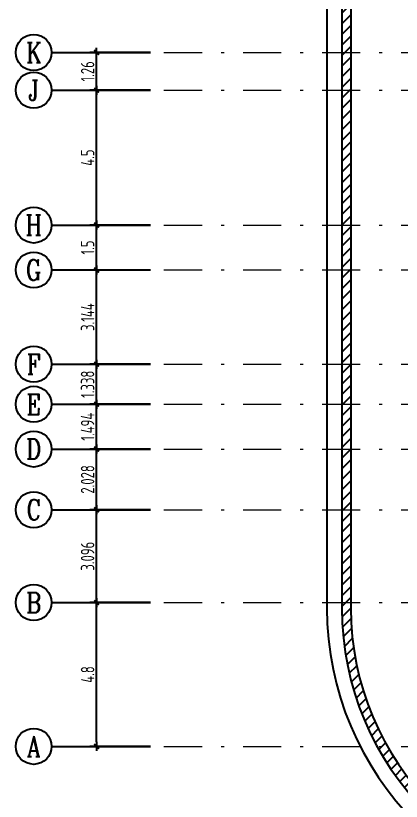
# Model space of a CAD drawing. Header units: metres. Extents: x 0 to 435, y 0 to 273.
# Drawn here: x 124.49 to 137.36, y 21.4 to 47.62 of the extents above; entities that cross this region are included whole.
import ezdxf
from ezdxf.enums import TextEntityAlignment as Align

# ---------------------------------------------------------------- set-up
doc = ezdxf.new("R2010")
doc.units = ezdxf.units.M
doc.header["$MEASUREMENT"] = 0
doc.linetypes.add('B4-PLANS$0$DASHDOT', pattern=[25.4, 12.7, -6.35, 0, -6.35])
doc.layers.get('0').update_dxf_attribs({"plot": 0})
for name, color, linetype in [('A-WL', 7, 'Continuous'), ('YQ_AXIS', 3, 'Continuous'), ('YQ_DIM', 3, 'Continuous')]:
    doc.layers.add(name, color=color, linetype=linetype)
doc.layers.add('Dote', color=1, linetype='B4-PLANS$0$DASHDOT', lineweight=15)
doc.styles.add('YQ_AXIS', font='COMPLEX.SHX', dxfattribs={"width": 0.8, "bigfont": 'GBCBIG.SHX'})
doc.styles.add('YQ_DIM', font='SUPEROS.SHX', dxfattribs={"width": 0.8, "bigfont": 'HZDX.SHX'})
doc.dimstyles.new('yqm0_150', dxfattribs={"dimscale": 0.15, "dimtxt": 3, "dimasz": 1, "dimexe": 1.5, "dimexo": 3, "dimgap": 0.5, "dimtad": 1, "dimdec": 3, "dimdsep": 46, "dimtxsty": 'YQ_DIM', "dimblk": 'YQTICK', "dimcen": 0, "dimclrd": 256, "dimclre": 256, "dimclrt": 7, "dimadec": 1, "dimazin": 2, "dimtfac": 1, "dimtdec": 4, "dimtix": 1, "dimtmove": 2, "dimatfit": 2, "dimfxl": 1, "dimtolj": 1, "dimtzin": 0, "dimarcsym": 0})

# ---------------------------------------------------------------- blocks, each defined once
blk = doc.blocks.new('YQTICK')
blk.add_line((-1, 0), (1, 0))
at = {"const_width": 0.4}
blk.add_lwpolyline([(0.53, 0.53), (-0.53, -0.53)], dxfattribs=at)
blk = doc.blocks.new('*D677')
at = {"layer": 'Defpoints', "color": 0, "transparency": 16777216}
for p in [(127.191, 28.031), (129.441, 28.031), (129.441, 23.231)]:
    blk.add_point(p, dxfattribs=at)
at = {"layer": 'YQ_DIM', "lineweight": -2, "transparency": 16777216}
for p, q in [((128.991, 28.031), (126.966, 28.031)), ((127.191, 23.381), (127.191, 27.881)), ((128.991, 23.231), (126.966, 23.231))]:
    blk.add_line(p, q, dxfattribs=at)
at = {"layer": 'YQ_DIM', "lineweight": -2, "transparency": 16777216, "xscale": 0.15, "yscale": 0.15, "zscale": 0.15}
for p, rotation in [((127.191, 28.031), 90), ((127.191, 23.231), 270)]:
    blk.add_blockref('YQTICK', p, dxfattribs=dict(at, rotation=rotation))
at = {"layer": 'YQ_DIM', "color": 7, "transparency": 16777216, "insert": (126.891, 25.631), "char_height": 0.45, "attachment_point": 5, "rotation": 90, "style": 'YQ_DIM'}
blk.add_mtext('\\A1;4.8', dxfattribs=at)
blk = doc.blocks.new('*D678')
at = {"layer": 'Defpoints', "color": 0, "transparency": 16777216}
for p in [(127.191, 31.127), (129.441, 31.127), (129.441, 28.031)]:
    blk.add_point(p, dxfattribs=at)
at = {"layer": 'YQ_DIM', "lineweight": -2, "transparency": 16777216}
for p, q in [((128.991, 31.127), (126.966, 31.127)), ((127.191, 28.181), (127.191, 30.977)), ((128.991, 28.031), (126.966, 28.031))]:
    blk.add_line(p, q, dxfattribs=at)
at = {"layer": 'YQ_DIM', "lineweight": -2, "transparency": 16777216, "xscale": 0.15, "yscale": 0.15, "zscale": 0.15}
for p, rotation in [((127.191, 31.127), 90), ((127.191, 28.031), 270)]:
    blk.add_blockref('YQTICK', p, dxfattribs=dict(at, rotation=rotation))
at = {"layer": 'YQ_DIM', "color": 7, "transparency": 16777216, "insert": (126.891, 29.579), "char_height": 0.45, "attachment_point": 5, "rotation": 90, "style": 'YQ_DIM'}
blk.add_mtext('\\A1;3.096', dxfattribs=at)
blk = doc.blocks.new('*D679')
at = {"layer": 'Defpoints', "color": 0, "transparency": 16777216}
for p in [(127.191, 33.155), (129.441, 33.155), (129.441, 31.127)]:
    blk.add_point(p, dxfattribs=at)
at = {"layer": 'YQ_DIM', "lineweight": -2, "transparency": 16777216}
for p, q in [((128.991, 33.155), (126.966, 33.155)), ((127.191, 31.277), (127.191, 33.005)), ((128.991, 31.127), (126.966, 31.127))]:
    blk.add_line(p, q, dxfattribs=at)
at = {"layer": 'YQ_DIM', "lineweight": -2, "transparency": 16777216, "xscale": 0.15, "yscale": 0.15, "zscale": 0.15}
for p, rotation in [((127.191, 33.155), 90), ((127.191, 31.127), 270)]:
    blk.add_blockref('YQTICK', p, dxfattribs=dict(at, rotation=rotation))
at = {"layer": 'YQ_DIM', "color": 7, "transparency": 16777216, "insert": (126.891, 32.141), "char_height": 0.45, "attachment_point": 5, "rotation": 90, "style": 'YQ_DIM'}
blk.add_mtext('\\A1;2.028', dxfattribs=at)
blk = doc.blocks.new('*D680')
at = {"layer": 'Defpoints', "color": 0, "transparency": 16777216}
for p in [(127.191, 34.649), (129.441, 34.649), (129.441, 33.155)]:
    blk.add_point(p, dxfattribs=at)
at = {"layer": 'YQ_DIM', "lineweight": -2, "transparency": 16777216}
for p, q in [((128.991, 34.649), (126.966, 34.649)), ((127.191, 33.305), (127.191, 34.499)), ((128.991, 33.155), (126.966, 33.155))]:
    blk.add_line(p, q, dxfattribs=at)
at = {"layer": 'YQ_DIM', "lineweight": -2, "transparency": 16777216, "xscale": 0.15, "yscale": 0.15, "zscale": 0.15}
for p, rotation in [((127.191, 34.649), 90), ((127.191, 33.155), 270)]:
    blk.add_blockref('YQTICK', p, dxfattribs=dict(at, rotation=rotation))
at = {"layer": 'YQ_DIM', "color": 7, "transparency": 16777216, "insert": (126.891, 33.902), "char_height": 0.45, "attachment_point": 5, "rotation": 90, "style": 'YQ_DIM'}
blk.add_mtext('\\A1;1.494', dxfattribs=at)
blk = doc.blocks.new('*D681')
at = {"layer": 'Defpoints', "color": 0, "transparency": 16777216}
for p in [(127.191, 35.987), (129.441, 35.987), (129.441, 34.649)]:
    blk.add_point(p, dxfattribs=at)
at = {"layer": 'YQ_DIM', "lineweight": -2, "transparency": 16777216}
for p, q in [((128.991, 35.987), (126.966, 35.987)), ((127.191, 34.799), (127.191, 35.837)), ((128.991, 34.649), (126.966, 34.649))]:
    blk.add_line(p, q, dxfattribs=at)
at = {"layer": 'YQ_DIM', "lineweight": -2, "transparency": 16777216, "xscale": 0.15, "yscale": 0.15, "zscale": 0.15}
for p, rotation in [((127.191, 35.987), 90), ((127.191, 34.649), 270)]:
    blk.add_blockref('YQTICK', p, dxfattribs=dict(at, rotation=rotation))
at = {"layer": 'YQ_DIM', "color": 7, "transparency": 16777216, "insert": (126.891, 35.318), "char_height": 0.45, "attachment_point": 5, "rotation": 90, "style": 'YQ_DIM'}
blk.add_mtext('\\A1;1.338', dxfattribs=at)
blk = doc.blocks.new('*D682')
at = {"layer": 'Defpoints', "color": 0, "transparency": 16777216}
for p in [(127.191, 39.131), (129.441, 39.131), (129.441, 35.987)]:
    blk.add_point(p, dxfattribs=at)
at = {"layer": 'YQ_DIM', "lineweight": -2, "transparency": 16777216}
for p, q in [((128.991, 39.131), (126.966, 39.131)), ((127.191, 36.137), (127.191, 38.981)), ((128.991, 35.987), (126.966, 35.987))]:
    blk.add_line(p, q, dxfattribs=at)
at = {"layer": 'YQ_DIM', "lineweight": -2, "transparency": 16777216, "xscale": 0.15, "yscale": 0.15, "zscale": 0.15}
for p, rotation in [((127.191, 39.131), 90), ((127.191, 35.987), 270)]:
    blk.add_blockref('YQTICK', p, dxfattribs=dict(at, rotation=rotation))
at = {"layer": 'YQ_DIM', "color": 7, "transparency": 16777216, "insert": (126.891, 37.559), "char_height": 0.45, "attachment_point": 5, "rotation": 90, "style": 'YQ_DIM'}
blk.add_mtext('\\A1;3.144', dxfattribs=at)
blk = doc.blocks.new('*D683')
at = {"layer": 'Defpoints', "color": 0, "transparency": 16777216}
for p in [(127.191, 40.631), (129.441, 40.631), (129.441, 39.131)]:
    blk.add_point(p, dxfattribs=at)
at = {"layer": 'YQ_DIM', "lineweight": -2, "transparency": 16777216}
for p, q in [((128.991, 40.631), (126.966, 40.631)), ((127.191, 39.281), (127.191, 40.481)), ((128.991, 39.131), (126.966, 39.131))]:
    blk.add_line(p, q, dxfattribs=at)
at = {"layer": 'YQ_DIM', "lineweight": -2, "transparency": 16777216, "xscale": 0.15, "yscale": 0.15, "zscale": 0.15}
for p, rotation in [((127.191, 40.631), 90), ((127.191, 39.131), 270)]:
    blk.add_blockref('YQTICK', p, dxfattribs=dict(at, rotation=rotation))
at = {"layer": 'YQ_DIM', "color": 7, "transparency": 16777216, "insert": (126.891, 39.881), "char_height": 0.45, "attachment_point": 5, "rotation": 90, "style": 'YQ_DIM'}
blk.add_mtext('\\A1;1.5', dxfattribs=at)
blk = doc.blocks.new('*D684')
at = {"layer": 'Defpoints', "color": 0, "transparency": 16777216}
for p in [(127.191, 45.131), (129.441, 45.131), (129.441, 40.631)]:
    blk.add_point(p, dxfattribs=at)
at = {"layer": 'YQ_DIM', "lineweight": -2, "transparency": 16777216}
for p, q in [((128.991, 45.131), (126.966, 45.131)), ((127.191, 40.781), (127.191, 44.981)), ((128.991, 40.631), (126.966, 40.631))]:
    blk.add_line(p, q, dxfattribs=at)
at = {"layer": 'YQ_DIM', "lineweight": -2, "transparency": 16777216, "xscale": 0.15, "yscale": 0.15, "zscale": 0.15}
for p, rotation in [((127.191, 45.131), 90), ((127.191, 40.631), 270)]:
    blk.add_blockref('YQTICK', p, dxfattribs=dict(at, rotation=rotation))
at = {"layer": 'YQ_DIM', "color": 7, "transparency": 16777216, "insert": (126.891, 42.881), "char_height": 0.45, "attachment_point": 5, "rotation": 90, "style": 'YQ_DIM'}
blk.add_mtext('\\A1;4.5', dxfattribs=at)
blk = doc.blocks.new('*D685')
at = {"layer": 'Defpoints', "color": 0, "transparency": 16777216}
for p in [(127.191, 46.391), (129.441, 46.391), (129.441, 45.131)]:
    blk.add_point(p, dxfattribs=at)
at = {"layer": 'YQ_DIM', "lineweight": -2, "transparency": 16777216}
for p, q in [((128.991, 46.391), (126.966, 46.391)), ((127.191, 45.281), (127.191, 46.241)), ((128.991, 45.131), (126.966, 45.131))]:
    blk.add_line(p, q, dxfattribs=at)
at = {"layer": 'YQ_DIM', "lineweight": -2, "transparency": 16777216, "xscale": 0.15, "yscale": 0.15, "zscale": 0.15}
for p, rotation in [((127.191, 46.391), 90), ((127.191, 45.131), 270)]:
    blk.add_blockref('YQTICK', p, dxfattribs=dict(at, rotation=rotation))
at = {"layer": 'YQ_DIM', "color": 7, "transparency": 16777216, "insert": (126.891, 45.761), "char_height": 0.45, "attachment_point": 5, "rotation": 90, "style": 'YQ_DIM'}
blk.add_mtext('\\A1;1.26', dxfattribs=at)

msp = doc.modelspace()

# ---------------------------------------------------------------- hatches: boundary and pattern name
at = {"layer": 'A-WL'}
h = msp.add_hatch(dxfattribs=at)
h.set_pattern_fill('ANSI31', color=256, scale=2)
h.paths.add_polyline_path([(135.3811, 48.9767), (135.3811, 27.8394, 0.4142135), (144.9811, 18.2394), (179.2625, 18.2394, 0.6452898), (192.1923, 46.8326), (184.0552, 56.0834, -0.0027088), (183.6225, 55.7949, -0.1604971), (154.6257, 47.9409)])
h.paths.add_polyline_path([(154.6096, 47.6413, 0.1604971), (183.7876, 55.5444, 0.0013422), (184.0038, 55.6877), (191.967, 46.6344, -0.6452898), (179.2625, 18.5394), (144.9811, 18.5394, -0.4142135), (135.6811, 27.8394), (135.6811, 48.6601)], flags=16)

# ---------------------------------------------------------------- linework, layer by layer
for points in [[(179.2625, 17.7394, 0.6452898), (192.5677, 47.1628), (184.1388, 56.7455, -0.0050225), (183.3473, 56.2123, -0.1604971), (154.6526, 48.4402), (134.8811, 49.5043), (134.8811, 27.8394, 0.4142135), (144.9811, 17.7394)], [(179.2625, 18.2394, 0.6452898), (192.1923, 46.8326), (184.0552, 56.0834, -0.0027088), (183.6225, 55.7949, -0.1604971), (154.6257, 47.9409), (135.3811, 48.9767), (135.3811, 27.8394, 0.4142135), (144.9811, 18.2394)], [(154.6096, 47.6413), (135.6811, 48.6601), (135.6811, 27.8394, 0.4142135), (144.9811, 18.5394), (179.2625, 18.5394, 0.6452898), (191.967, 46.6344), (184.0038, 55.6877, -0.0013422), (183.7876, 55.5444, -0.1604971)]]:
    msp.add_lwpolyline(points, format="xyb", close=True, dxfattribs=at)
at = {"layer": 'Dote', "ltscale": 0.1}
for p, q in [((129.4411, 46.3914), (197.713, 46.3914)), ((129.4411, 45.1314), (197.713, 45.1314)), ((129.4411, 40.6314), (197.713, 40.6314)), ((129.4411, 39.1314), (197.713, 39.1314)), ((129.4411, 35.9874), (197.713, 35.9874)), ((129.4411, 34.6494), (197.713, 34.6494)), ((129.4411, 33.1554), (197.713, 33.1554)), ((129.4411, 31.1274), (197.713, 31.1274)), ((129.4411, 28.0314), (197.713, 28.0314)), ((129.4411, 23.2314), (197.713, 23.2314))]:
    msp.add_line(p, q, dxfattribs=at)
at = {"layer": 'YQ_AXIS'}
for p, q in [((125.6911, 46.3914), (128.9911, 46.3914)), ((125.6911, 45.1314), (128.9911, 45.1314)), ((125.6911, 40.6314), (128.9911, 40.6314)), ((125.6911, 39.1314), (128.9911, 39.1314)), ((125.6911, 35.9874), (128.9911, 35.9874)), ((125.6911, 34.6494), (128.9911, 34.6494)), ((125.6911, 33.1554), (128.9911, 33.1554)), ((125.6911, 31.1274), (128.9911, 31.1274)), ((125.6911, 28.0314), (128.9911, 28.0314)), ((125.6911, 23.2314), (128.9911, 23.2314))]:
    msp.add_line(p, q, dxfattribs=at)
for centre in [(125.0911, 46.3914), (125.0911, 45.1314), (125.0911, 40.6314), (125.0911, 39.1314), (125.0911, 35.9874), (125.0911, 34.6494), (125.0911, 33.1554), (125.0911, 31.1274), (125.0911, 28.0314), (125.0911, 23.2314)]:
    msp.add_circle(centre, 0.6, dxfattribs=at)

# ---------------------------------------------------------------- texts
at = {"layer": 'YQ_AXIS', "color": 7, "style": 'YQ_AXIS', "width": 0.8}
for s, p in [('K', (125.0911, 46.3914)), ('J', (125.0911, 45.1314)), ('H', (125.0911, 40.6314)), ('G', (125.0911, 39.1314)), ('F', (125.0911, 35.9874)), ('E', (125.0911, 34.6494)), ('D', (125.0911, 33.1554)), ('C', (125.0911, 31.1274)), ('B', (125.0911, 28.0314)), ('A', (125.0911, 23.2314))]:
    msp.add_text(s, height=0.675, dxfattribs=at).set_placement(p, align=Align.MIDDLE)

# ---------------------------------------------------------------- dimensions: what is measured, and where the dimension line sits
at = {"layer": 'YQ_DIM'}
for base, p1, p2, picture, middle in [((127.1911, 46.3914), (129.4411, 45.1314), (129.4411, 46.3914), '*D685', (126.8911, 45.7614)), ((127.1911, 45.1314), (129.4411, 40.6314), (129.4411, 45.1314), '*D684', (126.8911, 42.8814)), ((127.1911, 40.6314), (129.4411, 39.1314), (129.4411, 40.6314), '*D683', (126.8911, 39.8814)), ((127.1911, 39.1314), (129.4411, 35.9874), (129.4411, 39.1314), '*D682', (126.8911, 37.5594)), ((127.1911, 35.9874), (129.4411, 34.6494), (129.4411, 35.9874), '*D681', (126.8911, 35.3184)), ((127.1911, 34.6494), (129.4411, 33.1554), (129.4411, 34.6494), '*D680', (126.8911, 33.9024)), ((127.1911, 33.1554), (129.4411, 31.1274), (129.4411, 33.1554), '*D679', (126.8911, 32.1414)), ((127.1911, 31.1274), (129.4411, 28.0314), (129.4411, 31.1274), '*D678', (126.8911, 29.5794)), ((127.1911, 28.0314), (129.4411, 23.2314), (129.4411, 28.0314), '*D677', (126.8911, 25.6314))]:
    dim = msp.add_linear_dim(base=base, p1=p1, p2=p2, angle=90, dimstyle='yqm0_150', dxfattribs=at)
    dim.commit()
    dim.dimension.update_dxf_attribs({"geometry": picture, "text_midpoint": middle})

doc.saveas('drawing.dxf')
